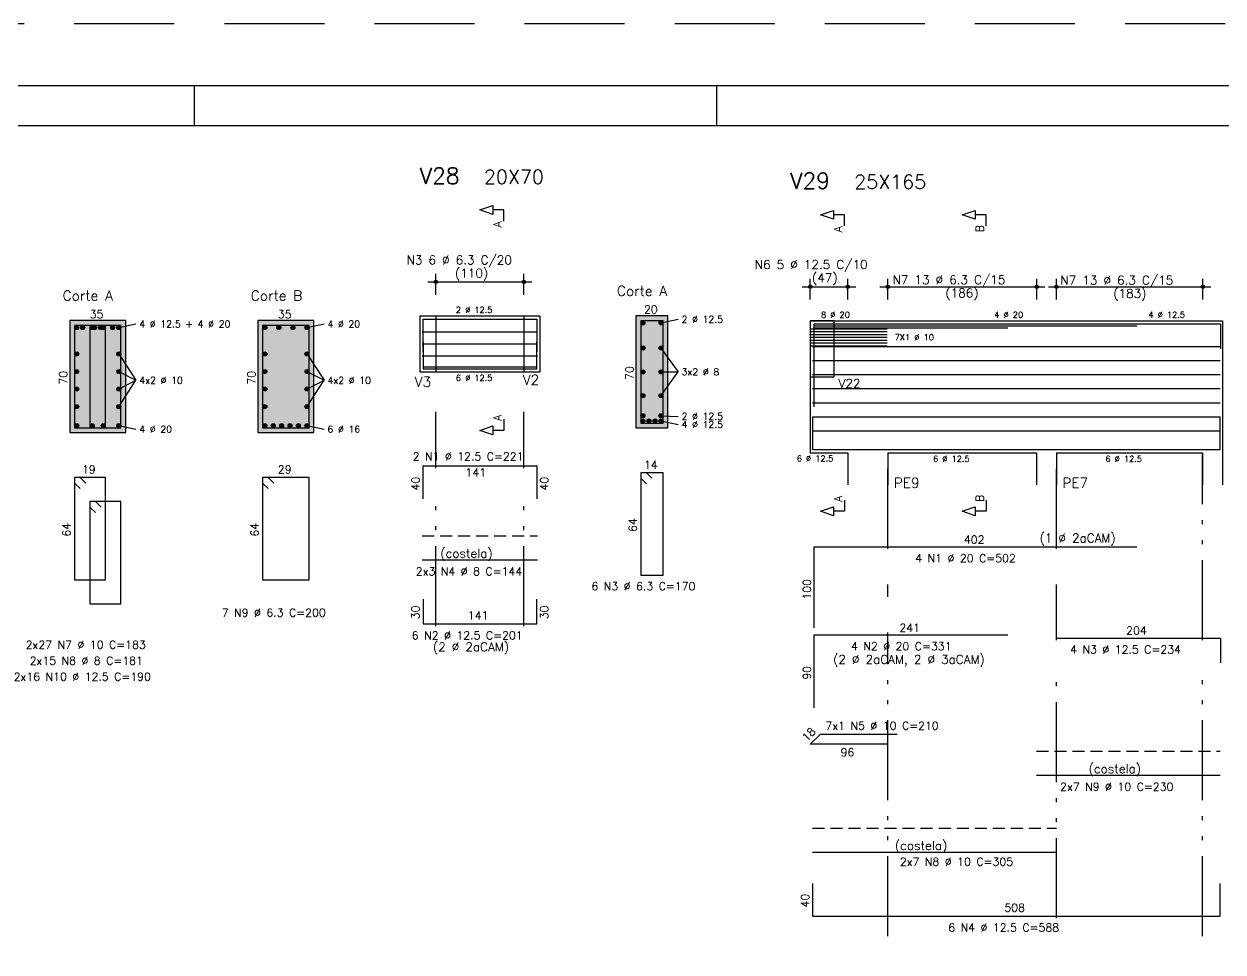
# Model space of a CAD drawing. Extents: x -1.9 to 86, y -1.2 to 61.3.
# Drawn here: x 29.79 to 59.75, y 38.11 to 61.31 of the extents above; entities that cross this region are included whole.
import ezdxf

# ---------------------------------------------------------------- set-up
doc = ezdxf.new("R2010")
doc.units = 0
doc.header["$MEASUREMENT"] = 0
for name, pattern in [('ESTILO_TQS_0001', [0.45, 0.3, -0.15]), ('ESTILO_TQS_0004', [3.3, 2, -0.4, 0.05, -0.4, 0.05, -0.4]), ('HIDDEN', [0.375, 0.25, -0.125])]:
    doc.linetypes.add(name, pattern=pattern)
doc.layers.get('0').update_dxf_attribs({"linetype": 'CONTINUOUS'})
doc.layers.get('Defpoints').update_dxf_attribs({"linetype": 'CONTINUOUS'})
for name, color, linetype in [('ARQ_FOLHA', 7, 'CONTINUOUS'), ('PENA_01', 1, 'CONTINUOUS'), ('PENA_02', 2, 'CONTINUOUS'), ('PENA_03', 3, 'CONTINUOUS'), ('PENA_04', 4, 'CONTINUOUS'), ('PENA_05', 5, 'CONTINUOUS'), ('PENA_06', 6, 'CONTINUOUS'), ('PENA_10', 253, 'CONTINUOUS')]:
    doc.layers.add(name, color=color, linetype=linetype)
doc.styles.get("Standard").update_dxf_attribs({"font": 'ROMANS.SHX'})

# ---------------------------------------------------------------- blocks, each defined once
blk = doc.blocks.new('FOLHA A1 - 841 X 594')
at = {"layer": 'ARQ_FOLHA', "color": 1}
for p, q in [((-500.5, 584), (-500.5, 594)), ((-370, 584), (-370, 594))]:
    blk.add_line(p, q, dxfattribs=at)
for points in [[(-841, 0), (0, 0), (0, 594), (-841, 594)], [(-816, 10), (-10, 10), (-10, 584), (-816, 584)]]:
    blk.add_lwpolyline(points, close=True, dxfattribs=at)
at = {"layer": 'Defpoints', "color": 8, "linetype": 'HIDDEN', "ltscale": 100}
blk.add_lwpolyline([(-860.5, 609.5), (-860.5, -15.5), (19.5, -15.5), (19.5, 609.5)], close=True, dxfattribs=at)
blk = doc.blocks.new('*U23')
blk.add_blockref('FOLHA A1 - 841 X 594', (0, 0))

msp = doc.modelspace()

# ---------------------------------------------------------------- linework, layer by layer
at = {"layer": 'PENA_01', "linetype": 'Continuous'}
for p, q in [((39.883, 54.86), (42.483, 54.86)), ((40.083, 54.54), (40.083, 55.06)), ((42.283, 54.54), (42.283, 55.06)), ((49.435, 54.417), (49.435, 54.937)), ((50.375, 54.417), (50.375, 54.937)), ((51.375, 54.417), (51.375, 54.937)), ((55.095, 54.417), (55.095, 54.937)), ((55.585, 54.417), (55.585, 54.937)), ((59.245, 54.417), (59.245, 54.937)), ((49.235, 54.737), (50.575, 54.737)), ((51.175, 54.737), (55.295, 54.737)), ((55.385, 54.737), (59.445, 54.737)), ((39.683, 54.01), (40.083, 54.01)), ((40.083, 54.01), (40.083, 52.61)), ((42.283, 54.01), (42.283, 52.61)), ((42.283, 54.01), (42.683, 54.01)), ((45.708, 53.835), (46.138, 53.925)), ((32.161, 53.717), (32.591, 53.807)), ((36.861, 53.717), (37.291, 53.807)), ((32.161, 53.059), (32.591, 52.4)), ((36.861, 53.059), (37.291, 52.4)), ((45.708, 53.206), (46.138, 52.61)), ((32.161, 52.619), (32.591, 52.4)), ((36.861, 52.619), (37.291, 52.4)), ((39.683, 52.61), (40.083, 52.61)), ((42.283, 52.61), (42.683, 52.61)), ((45.708, 52.015), (46.138, 52.61)), ((45.708, 52.61), (46.138, 52.61)), ((32.161, 51.74), (32.591, 52.4)), ((32.161, 52.18), (32.591, 52.4)), ((36.861, 51.74), (37.291, 52.4)), ((36.861, 52.18), (37.291, 52.4)), ((32.161, 51.267), (32.591, 51.177)), ((36.861, 51.267), (37.291, 51.177)), ((45.708, 51.515), (46.138, 51.499)), ((45.708, 51.385), (46.138, 51.295))]:
    msp.add_line(p, q, dxfattribs=at)
at = {"layer": 'PENA_01', "linetype": 'ESTILO_TQS_0004'}
for p, q in [((40.083, 50.207), (40.083, 51.61)), ((42.283, 50.207), (42.283, 51.61)), ((51.375, 48.184), (51.375, 50.537)), ((55.585, 48.184), (55.585, 50.537)), ((59.235, 45.904), (59.235, 50.537)), ((40.083, 46.257), (40.083, 49.323)), ((42.283, 46.257), (42.283, 49.323)), ((51.375, 46.984), (51.375, 47.3)), ((55.585, 45.904), (55.585, 47.3)), ((51.375, 38.507), (51.375, 46.1)), ((55.585, 38.954), (55.585, 45.02)), ((59.235, 38.507), (59.235, 45.02))]:
    msp.add_line(p, q, dxfattribs=at)
at = {"layer": 'PENA_01', "linetype": 'Continuous'}
msp.add_lwpolyline([(49.435, 53.887), (49.435, 52.487), (50.035, 52.487), (50.035, 53.887), (49.435, 53.887)], dxfattribs=at)
at = {"layer": 'PENA_02', "linetype": 'Continuous'}
for centre, radius in [((40.083, 54.86), 0.0416), ((40.083, 54.86), 0.0208), ((42.283, 54.86), 0.0416), ((42.283, 54.86), 0.0208), ((49.435, 54.737), 0.0416), ((49.435, 54.737), 0.0208), ((50.375, 54.737), 0.0416), ((50.375, 54.737), 0.0208), ((51.375, 54.737), 0.0416), ((51.375, 54.737), 0.0208), ((55.095, 54.737), 0.0416), ((55.095, 54.737), 0.0208), ((55.585, 54.737), 0.0416), ((55.585, 54.737), 0.0208), ((59.245, 54.737), 0.0416), ((59.245, 54.737), 0.0208)]:
    msp.add_circle(centre, radius, dxfattribs=at)
at = {"layer": 'PENA_03', "linetype": 'Continuous'}
for p, q in [((39.683, 54.01), (39.683, 52.61)), ((39.683, 54.01), (39.683, 52.61)), ((39.683, 54.01), (39.683, 52.61)), ((39.683, 54.01), (40.083, 54.01)), ((40.083, 54.01), (42.283, 54.01)), ((40.083, 54.01), (40.083, 52.61)), ((42.283, 54.01), (42.283, 52.61)), ((42.283, 54.01), (42.283, 52.61)), ((42.283, 54.01), (42.683, 54.01)), ((42.683, 54.01), (42.683, 52.61)), ((42.683, 54.01), (42.683, 52.61)), ((45.883, 54.01), (45.083, 54.01)), ((45.083, 54.01), (45.083, 51.21)), ((45.883, 51.21), (45.883, 54.01)), ((32.336, 53.892), (30.936, 53.892)), ((30.936, 53.892), (30.936, 51.092)), ((32.336, 51.092), (32.336, 53.892)), ((37.036, 53.892), (35.636, 53.892)), ((35.636, 53.892), (35.636, 51.092)), ((37.036, 51.092), (37.036, 53.892)), ((49.435, 53.887), (49.435, 50.587)), ((49.435, 53.887), (50.375, 53.887)), ((50.375, 53.887), (51.375, 53.887)), ((51.375, 53.887), (55.085, 53.887)), ((55.085, 53.887), (55.585, 53.887)), ((55.585, 53.887), (59.235, 53.887)), ((59.235, 53.887), (59.735, 53.887)), ((59.735, 53.887), (59.735, 50.587)), ((39.683, 52.61), (40.083, 52.61)), ((40.083, 52.61), (42.283, 52.61)), ((42.283, 52.61), (42.683, 52.61)), ((30.936, 51.092), (32.336, 51.092)), ((35.636, 51.092), (37.036, 51.092)), ((45.083, 51.21), (45.883, 51.21)), ((49.435, 50.587), (50.375, 50.587)), ((50.375, 50.587), (50.375, 49.787)), ((51.375, 50.587), (55.085, 50.587)), ((51.375, 50.587), (51.375, 49.787)), ((55.085, 50.587), (55.085, 49.787)), ((55.585, 50.587), (59.235, 50.587)), ((55.585, 50.587), (55.585, 49.787)), ((59.235, 50.587), (59.235, 49.787)), ((59.735, 50.587), (59.735, 49.787))]:
    msp.add_line(p, q, dxfattribs=at)
for points in [[(41.783, 56.38), (41.783, 56.657), (41.506, 56.657), (41.506, 56.546), (41.183, 56.657), (41.506, 56.768), (41.506, 56.657)], [(50.295, 56.257), (50.295, 56.534), (50.018, 56.534), (50.018, 56.423), (49.695, 56.534), (50.018, 56.645), (50.018, 56.534)], [(53.83, 56.257), (53.83, 56.534), (53.553, 56.534), (53.553, 56.423), (53.23, 56.534), (53.553, 56.645), (53.553, 56.534)], [(41.783, 51.425), (41.783, 51.148), (41.506, 51.148), (41.506, 51.037), (41.183, 51.148), (41.506, 51.259), (41.506, 51.148)], [(50.295, 49.402), (50.295, 49.125), (50.018, 49.125), (50.018, 49.014), (49.695, 49.125), (50.018, 49.236), (50.018, 49.125)], [(53.83, 49.402), (53.83, 49.125), (53.553, 49.125), (53.553, 49.014), (53.23, 49.125), (53.553, 49.236), (53.553, 49.125)]]:
    msp.add_lwpolyline(points, dxfattribs=at)
for centre in [(31.111, 53.717), (31.261, 53.717), (31.498, 53.717), (31.561, 53.717), (31.711, 53.717), (31.775, 53.717), (32.011, 53.717), (32.161, 53.717), (35.811, 53.717), (36.161, 53.717), (36.511, 53.717), (36.861, 53.717), (45.258, 53.835), (45.708, 53.835), (31.111, 53.059), (32.161, 53.059), (35.811, 53.059), (36.861, 53.059), (45.258, 53.206), (45.708, 53.206), (31.111, 52.619), (32.161, 52.619), (35.811, 52.619), (36.861, 52.619), (45.258, 52.61), (45.708, 52.61), (31.111, 52.18), (32.161, 52.18), (35.811, 52.18), (36.861, 52.18), (45.258, 52.015), (45.708, 52.015), (31.111, 51.74), (32.161, 51.74), (35.811, 51.74), (36.861, 51.74), (45.258, 51.515), (45.708, 51.515), (31.111, 51.267), (31.498, 51.267), (31.775, 51.267), (32.161, 51.267), (35.811, 51.267), (36.021, 51.267), (36.231, 51.267), (36.441, 51.267), (36.651, 51.267), (36.861, 51.267), (45.258, 51.385), (45.408, 51.385), (45.558, 51.385), (45.708, 51.385)]:
    msp.add_circle(centre, 0.05, dxfattribs=at)
for points in [[(31.161, 53.717), (31.086, 53.76), (31.064, 53.734)], [(31.161, 53.717), (31.064, 53.734), (31.064, 53.7)], [(31.161, 53.717), (31.064, 53.7), (31.086, 53.673)], [(31.161, 53.717), (31.12, 53.766), (31.086, 53.76)], [(31.161, 53.717), (31.086, 53.673), (31.12, 53.667)], [(31.161, 53.717), (31.15, 53.749), (31.12, 53.766)], [(31.161, 53.717), (31.12, 53.667), (31.15, 53.685)], [(31.161, 53.717), (31.15, 53.685), (31.161, 53.717)], [(31.311, 53.717), (31.236, 53.76), (31.214, 53.734)], [(31.311, 53.717), (31.214, 53.734), (31.214, 53.7)], [(31.311, 53.717), (31.214, 53.7), (31.236, 53.673)], [(31.311, 53.717), (31.27, 53.766), (31.236, 53.76)], [(31.311, 53.717), (31.236, 53.673), (31.27, 53.667)], [(31.311, 53.717), (31.3, 53.749), (31.27, 53.766)], [(31.311, 53.717), (31.27, 53.667), (31.3, 53.685)], [(31.311, 53.717), (31.3, 53.685), (31.311, 53.717)], [(31.548, 53.717), (31.473, 53.76), (31.451, 53.734)], [(31.548, 53.717), (31.451, 53.734), (31.451, 53.7)], [(31.548, 53.717), (31.451, 53.7), (31.473, 53.673)], [(31.548, 53.717), (31.507, 53.766), (31.473, 53.76)], [(31.548, 53.717), (31.473, 53.673), (31.507, 53.667)], [(31.548, 53.717), (31.536, 53.749), (31.507, 53.766)], [(31.548, 53.717), (31.507, 53.667), (31.536, 53.685)], [(31.611, 53.717), (31.536, 53.76), (31.514, 53.734)], [(31.611, 53.717), (31.514, 53.734), (31.514, 53.7)], [(31.611, 53.717), (31.514, 53.7), (31.536, 53.673)], [(31.611, 53.717), (31.57, 53.766), (31.536, 53.76)], [(31.548, 53.717), (31.536, 53.685), (31.548, 53.717)], [(31.611, 53.717), (31.536, 53.673), (31.57, 53.667)], [(31.611, 53.717), (31.6, 53.749), (31.57, 53.766)], [(31.611, 53.717), (31.57, 53.667), (31.6, 53.685)], [(31.611, 53.717), (31.6, 53.685), (31.611, 53.717)], [(31.761, 53.717), (31.686, 53.76), (31.664, 53.734)], [(31.761, 53.717), (31.664, 53.734), (31.664, 53.7)], [(31.761, 53.717), (31.664, 53.7), (31.686, 53.673)], [(31.761, 53.717), (31.72, 53.766), (31.686, 53.76)], [(31.761, 53.717), (31.686, 53.673), (31.72, 53.667)], [(31.761, 53.717), (31.75, 53.749), (31.72, 53.766)], [(31.761, 53.717), (31.72, 53.667), (31.75, 53.685)], [(31.825, 53.717), (31.75, 53.76), (31.728, 53.734)], [(31.825, 53.717), (31.728, 53.734), (31.728, 53.7)], [(31.825, 53.717), (31.728, 53.7), (31.75, 53.673)], [(31.825, 53.717), (31.783, 53.766), (31.75, 53.76)], [(31.761, 53.717), (31.75, 53.685), (31.761, 53.717)], [(31.825, 53.717), (31.75, 53.673), (31.783, 53.667)], [(31.825, 53.717), (31.813, 53.749), (31.783, 53.766)], [(31.825, 53.717), (31.783, 53.667), (31.813, 53.685)], [(31.825, 53.717), (31.813, 53.685), (31.825, 53.717)], [(32.061, 53.717), (31.986, 53.76), (31.964, 53.734)], [(32.061, 53.717), (31.964, 53.734), (31.964, 53.7)], [(32.061, 53.717), (31.964, 53.7), (31.986, 53.673)], [(32.061, 53.717), (32.02, 53.766), (31.986, 53.76)], [(32.061, 53.717), (31.986, 53.673), (32.02, 53.667)], [(32.061, 53.717), (32.05, 53.749), (32.02, 53.766)], [(32.061, 53.717), (32.02, 53.667), (32.05, 53.685)], [(32.061, 53.717), (32.05, 53.685), (32.061, 53.717)], [(32.211, 53.717), (32.136, 53.76), (32.114, 53.734)], [(32.211, 53.717), (32.114, 53.734), (32.114, 53.7)], [(32.211, 53.717), (32.114, 53.7), (32.136, 53.673)], [(32.211, 53.717), (32.17, 53.766), (32.136, 53.76)], [(32.211, 53.717), (32.136, 53.673), (32.17, 53.667)], [(32.211, 53.717), (32.2, 53.749), (32.17, 53.766)], [(32.211, 53.717), (32.17, 53.667), (32.2, 53.685)], [(32.211, 53.717), (32.2, 53.685), (32.211, 53.717)], [(35.861, 53.717), (35.786, 53.76), (35.764, 53.734)], [(35.861, 53.717), (35.764, 53.734), (35.764, 53.7)], [(35.861, 53.717), (35.764, 53.7), (35.786, 53.673)], [(35.861, 53.717), (35.82, 53.766), (35.786, 53.76)], [(35.861, 53.717), (35.786, 53.673), (35.82, 53.667)], [(35.861, 53.717), (35.85, 53.749), (35.82, 53.766)], [(35.861, 53.717), (35.82, 53.667), (35.85, 53.685)], [(35.861, 53.717), (35.85, 53.685), (35.861, 53.717)], [(36.211, 53.717), (36.136, 53.76), (36.114, 53.734)], [(36.211, 53.717), (36.114, 53.734), (36.114, 53.7)], [(36.211, 53.717), (36.114, 53.7), (36.136, 53.673)], [(36.211, 53.717), (36.17, 53.766), (36.136, 53.76)], [(36.211, 53.717), (36.136, 53.673), (36.17, 53.667)], [(36.211, 53.717), (36.2, 53.749), (36.17, 53.766)], [(36.211, 53.717), (36.17, 53.667), (36.2, 53.685)], [(36.211, 53.717), (36.2, 53.685), (36.211, 53.717)], [(36.561, 53.717), (36.486, 53.76), (36.464, 53.734)], [(36.561, 53.717), (36.464, 53.734), (36.464, 53.7)], [(36.561, 53.717), (36.464, 53.7), (36.486, 53.673)], [(36.561, 53.717), (36.52, 53.766), (36.486, 53.76)], [(36.561, 53.717), (36.486, 53.673), (36.52, 53.667)], [(36.561, 53.717), (36.55, 53.749), (36.52, 53.766)], [(36.561, 53.717), (36.52, 53.667), (36.55, 53.685)], [(36.561, 53.717), (36.55, 53.685), (36.561, 53.717)], [(36.911, 53.717), (36.836, 53.76), (36.814, 53.734)], [(36.911, 53.717), (36.814, 53.734), (36.814, 53.7)], [(36.911, 53.717), (36.814, 53.7), (36.836, 53.673)], [(36.911, 53.717), (36.87, 53.766), (36.836, 53.76)], [(36.911, 53.717), (36.836, 53.673), (36.87, 53.667)], [(36.911, 53.717), (36.9, 53.749), (36.87, 53.766)], [(36.911, 53.717), (36.87, 53.667), (36.9, 53.685)], [(36.911, 53.717), (36.9, 53.685), (36.911, 53.717)], [(45.308, 53.835), (45.233, 53.878), (45.211, 53.852)], [(45.308, 53.835), (45.211, 53.852), (45.211, 53.818)], [(45.308, 53.835), (45.211, 53.818), (45.233, 53.792)], [(45.308, 53.835), (45.266, 53.884), (45.233, 53.878)], [(45.308, 53.835), (45.233, 53.792), (45.266, 53.786)], [(45.308, 53.835), (45.296, 53.867), (45.266, 53.884)], [(45.308, 53.835), (45.266, 53.786), (45.296, 53.803)], [(45.308, 53.835), (45.296, 53.803), (45.308, 53.835)], [(45.758, 53.835), (45.683, 53.878), (45.661, 53.852)], [(45.758, 53.835), (45.661, 53.852), (45.661, 53.818)], [(45.758, 53.835), (45.661, 53.818), (45.683, 53.792)], [(45.758, 53.835), (45.716, 53.884), (45.683, 53.878)], [(45.758, 53.835), (45.683, 53.792), (45.716, 53.786)], [(45.758, 53.835), (45.746, 53.867), (45.716, 53.884)], [(45.758, 53.835), (45.716, 53.786), (45.746, 53.803)], [(45.758, 53.835), (45.746, 53.803), (45.758, 53.835)], [(31.161, 53.059), (31.086, 53.102), (31.064, 53.076)], [(31.161, 53.059), (31.064, 53.076), (31.064, 53.042)], [(31.161, 53.059), (31.064, 53.042), (31.086, 53.016)], [(31.161, 53.059), (31.12, 53.108), (31.086, 53.102)], [(31.161, 53.059), (31.086, 53.016), (31.12, 53.01)], [(31.161, 53.059), (31.15, 53.091), (31.12, 53.108)], [(31.161, 53.059), (31.12, 53.01), (31.15, 53.027)], [(31.161, 53.059), (31.15, 53.027), (31.161, 53.059)], [(32.211, 53.059), (32.136, 53.102), (32.114, 53.076)], [(32.211, 53.059), (32.114, 53.076), (32.114, 53.042)], [(32.211, 53.059), (32.114, 53.042), (32.136, 53.016)], [(32.211, 53.059), (32.17, 53.108), (32.136, 53.102)], [(32.211, 53.059), (32.136, 53.016), (32.17, 53.01)], [(32.211, 53.059), (32.2, 53.091), (32.17, 53.108)], [(32.211, 53.059), (32.17, 53.01), (32.2, 53.027)], [(32.211, 53.059), (32.2, 53.027), (32.211, 53.059)], [(35.861, 53.059), (35.786, 53.102), (35.764, 53.076)], [(35.861, 53.059), (35.764, 53.076), (35.764, 53.042)], [(35.861, 53.059), (35.764, 53.042), (35.786, 53.016)], [(35.861, 53.059), (35.82, 53.108), (35.786, 53.102)], [(35.861, 53.059), (35.786, 53.016), (35.82, 53.01)], [(35.861, 53.059), (35.85, 53.091), (35.82, 53.108)], [(35.861, 53.059), (35.82, 53.01), (35.85, 53.027)], [(35.861, 53.059), (35.85, 53.027), (35.861, 53.059)], [(36.911, 53.059), (36.836, 53.102), (36.814, 53.076)], [(36.911, 53.059), (36.814, 53.076), (36.814, 53.042)], [(36.911, 53.059), (36.814, 53.042), (36.836, 53.016)], [(36.911, 53.059), (36.87, 53.108), (36.836, 53.102)], [(36.911, 53.059), (36.836, 53.016), (36.87, 53.01)], [(36.911, 53.059), (36.9, 53.091), (36.87, 53.108)], [(36.911, 53.059), (36.87, 53.01), (36.9, 53.027)], [(36.911, 53.059), (36.9, 53.027), (36.911, 53.059)], [(45.308, 53.206), (45.233, 53.249), (45.211, 53.223)], [(45.308, 53.206), (45.211, 53.223), (45.211, 53.188)], [(45.308, 53.206), (45.211, 53.188), (45.233, 53.162)], [(45.308, 53.206), (45.266, 53.255), (45.233, 53.249)], [(45.308, 53.206), (45.233, 53.162), (45.266, 53.156)], [(45.308, 53.206), (45.296, 53.238), (45.266, 53.255)], [(45.308, 53.206), (45.266, 53.156), (45.296, 53.173)], [(45.308, 53.206), (45.296, 53.173), (45.308, 53.206)], [(45.758, 53.206), (45.683, 53.249), (45.661, 53.223)], [(45.758, 53.206), (45.661, 53.223), (45.661, 53.188)], [(45.758, 53.206), (45.661, 53.188), (45.683, 53.162)], [(45.758, 53.206), (45.716, 53.255), (45.683, 53.249)], [(45.758, 53.206), (45.683, 53.162), (45.716, 53.156)], [(45.758, 53.206), (45.746, 53.238), (45.716, 53.255)], [(45.758, 53.206), (45.716, 53.156), (45.746, 53.173)], [(45.758, 53.206), (45.746, 53.173), (45.758, 53.206)], [(31.161, 52.619), (31.086, 52.663), (31.064, 52.637)], [(31.161, 52.619), (31.064, 52.637), (31.064, 52.602)], [(31.161, 52.619), (31.064, 52.602), (31.086, 52.576)], [(31.161, 52.619), (31.12, 52.669), (31.086, 52.663)], [(31.161, 52.619), (31.086, 52.576), (31.12, 52.57)], [(31.161, 52.619), (31.15, 52.652), (31.12, 52.669)], [(31.161, 52.619), (31.12, 52.57), (31.15, 52.587)], [(31.161, 52.619), (31.15, 52.587), (31.161, 52.619)], [(32.211, 52.619), (32.136, 52.663), (32.114, 52.637)], [(32.211, 52.619), (32.114, 52.637), (32.114, 52.602)], [(32.211, 52.619), (32.114, 52.602), (32.136, 52.576)], [(32.211, 52.619), (32.17, 52.669), (32.136, 52.663)], [(32.211, 52.619), (32.136, 52.576), (32.17, 52.57)], [(32.211, 52.619), (32.2, 52.652), (32.17, 52.669)], [(32.211, 52.619), (32.17, 52.57), (32.2, 52.587)], [(32.211, 52.619), (32.2, 52.587), (32.211, 52.619)], [(35.861, 52.619), (35.786, 52.663), (35.764, 52.637)], [(35.861, 52.619), (35.764, 52.637), (35.764, 52.602)], [(35.861, 52.619), (35.764, 52.602), (35.786, 52.576)], [(35.861, 52.619), (35.82, 52.669), (35.786, 52.663)], [(35.861, 52.619), (35.786, 52.576), (35.82, 52.57)], [(35.861, 52.619), (35.85, 52.652), (35.82, 52.669)], [(35.861, 52.619), (35.82, 52.57), (35.85, 52.587)], [(35.861, 52.619), (35.85, 52.587), (35.861, 52.619)], [(36.911, 52.619), (36.836, 52.663), (36.814, 52.637)], [(36.911, 52.619), (36.814, 52.637), (36.814, 52.602)], [(36.911, 52.619), (36.814, 52.602), (36.836, 52.576)], [(36.911, 52.619), (36.87, 52.669), (36.836, 52.663)], [(36.911, 52.619), (36.836, 52.576), (36.87, 52.57)], [(36.911, 52.619), (36.9, 52.652), (36.87, 52.669)], [(36.911, 52.619), (36.87, 52.57), (36.9, 52.587)], [(36.911, 52.619), (36.9, 52.587), (36.911, 52.619)], [(45.308, 52.61), (45.233, 52.653), (45.211, 52.627)], [(45.308, 52.61), (45.211, 52.627), (45.211, 52.593)], [(45.308, 52.61), (45.211, 52.593), (45.233, 52.567)], [(45.308, 52.61), (45.266, 52.659), (45.233, 52.653)], [(45.308, 52.61), (45.233, 52.567), (45.266, 52.561)], [(45.308, 52.61), (45.296, 52.642), (45.266, 52.659)], [(45.308, 52.61), (45.266, 52.561), (45.296, 52.578)], [(45.308, 52.61), (45.296, 52.578), (45.308, 52.61)], [(45.758, 52.61), (45.683, 52.653), (45.661, 52.627)], [(45.758, 52.61), (45.661, 52.627), (45.661, 52.593)], [(45.758, 52.61), (45.661, 52.593), (45.683, 52.567)], [(45.758, 52.61), (45.716, 52.659), (45.683, 52.653)], [(45.758, 52.61), (45.683, 52.567), (45.716, 52.561)], [(45.758, 52.61), (45.746, 52.642), (45.716, 52.659)], [(45.758, 52.61), (45.716, 52.561), (45.746, 52.578)], [(45.758, 52.61), (45.746, 52.578), (45.758, 52.61)], [(31.161, 52.18), (31.086, 52.223), (31.064, 52.197)], [(31.161, 52.18), (31.064, 52.197), (31.064, 52.163)], [(31.161, 52.18), (31.064, 52.163), (31.086, 52.137)], [(31.161, 52.18), (31.12, 52.229), (31.086, 52.223)], [(31.161, 52.18), (31.086, 52.137), (31.12, 52.131)], [(31.161, 52.18), (31.15, 52.212), (31.12, 52.229)], [(31.161, 52.18), (31.12, 52.131), (31.15, 52.148)], [(31.161, 52.18), (31.15, 52.148), (31.161, 52.18)], [(32.211, 52.18), (32.136, 52.223), (32.114, 52.197)], [(32.211, 52.18), (32.114, 52.197), (32.114, 52.163)], [(32.211, 52.18), (32.114, 52.163), (32.136, 52.137)], [(32.211, 52.18), (32.17, 52.229), (32.136, 52.223)], [(32.211, 52.18), (32.136, 52.137), (32.17, 52.131)], [(32.211, 52.18), (32.2, 52.212), (32.17, 52.229)], [(32.211, 52.18), (32.17, 52.131), (32.2, 52.148)], [(32.211, 52.18), (32.2, 52.148), (32.211, 52.18)], [(35.861, 52.18), (35.786, 52.223), (35.764, 52.197)], [(35.861, 52.18), (35.764, 52.197), (35.764, 52.163)], [(35.861, 52.18), (35.764, 52.163), (35.786, 52.137)], [(35.861, 52.18), (35.82, 52.229), (35.786, 52.223)], [(35.861, 52.18), (35.786, 52.137), (35.82, 52.131)], [(35.861, 52.18), (35.85, 52.212), (35.82, 52.229)], [(35.861, 52.18), (35.82, 52.131), (35.85, 52.148)], [(35.861, 52.18), (35.85, 52.148), (35.861, 52.18)], [(36.911, 52.18), (36.836, 52.223), (36.814, 52.197)], [(36.911, 52.18), (36.814, 52.197), (36.814, 52.163)], [(36.911, 52.18), (36.814, 52.163), (36.836, 52.137)], [(36.911, 52.18), (36.87, 52.229), (36.836, 52.223)], [(36.911, 52.18), (36.836, 52.137), (36.87, 52.131)], [(36.911, 52.18), (36.9, 52.212), (36.87, 52.229)], [(36.911, 52.18), (36.87, 52.131), (36.9, 52.148)], [(36.911, 52.18), (36.9, 52.148), (36.911, 52.18)], [(45.308, 52.015), (45.233, 52.058), (45.211, 52.032)], [(45.308, 52.015), (45.211, 52.032), (45.211, 51.998)], [(45.308, 52.015), (45.211, 51.998), (45.233, 51.971)], [(45.308, 52.015), (45.266, 52.064), (45.233, 52.058)], [(45.308, 52.015), (45.233, 51.971), (45.266, 51.965)], [(45.308, 52.015), (45.296, 52.047), (45.266, 52.064)], [(45.308, 52.015), (45.266, 51.965), (45.296, 51.983)], [(45.308, 52.015), (45.296, 51.983), (45.308, 52.015)], [(45.758, 52.015), (45.683, 52.058), (45.661, 52.032)], [(45.758, 52.015), (45.661, 52.032), (45.661, 51.998)], [(45.758, 52.015), (45.661, 51.998), (45.683, 51.971)], [(45.758, 52.015), (45.716, 52.064), (45.683, 52.058)], [(45.758, 52.015), (45.683, 51.971), (45.716, 51.965)], [(45.758, 52.015), (45.746, 52.047), (45.716, 52.064)], [(45.758, 52.015), (45.716, 51.965), (45.746, 51.983)], [(45.758, 52.015), (45.746, 51.983), (45.758, 52.015)], [(31.161, 51.74), (31.086, 51.784), (31.064, 51.758)], [(31.161, 51.74), (31.064, 51.758), (31.064, 51.723)], [(31.161, 51.74), (31.064, 51.723), (31.086, 51.697)], [(31.161, 51.74), (31.12, 51.79), (31.086, 51.784)], [(31.161, 51.74), (31.086, 51.697), (31.12, 51.691)], [(31.161, 51.74), (31.15, 51.773), (31.12, 51.79)], [(31.161, 51.74), (31.12, 51.691), (31.15, 51.708)], [(31.161, 51.74), (31.15, 51.708), (31.161, 51.74)], [(32.211, 51.74), (32.136, 51.784), (32.114, 51.758)], [(32.211, 51.74), (32.114, 51.758), (32.114, 51.723)], [(32.211, 51.74), (32.114, 51.723), (32.136, 51.697)], [(32.211, 51.74), (32.17, 51.79), (32.136, 51.784)], [(32.211, 51.74), (32.136, 51.697), (32.17, 51.691)], [(32.211, 51.74), (32.2, 51.773), (32.17, 51.79)], [(32.211, 51.74), (32.17, 51.691), (32.2, 51.708)], [(32.211, 51.74), (32.2, 51.708), (32.211, 51.74)], [(35.861, 51.74), (35.786, 51.784), (35.764, 51.758)], [(35.861, 51.74), (35.764, 51.758), (35.764, 51.723)], [(35.861, 51.74), (35.764, 51.723), (35.786, 51.697)], [(35.861, 51.74), (35.82, 51.79), (35.786, 51.784)], [(35.861, 51.74), (35.786, 51.697), (35.82, 51.691)], [(35.861, 51.74), (35.85, 51.773), (35.82, 51.79)], [(35.861, 51.74), (35.82, 51.691), (35.85, 51.708)], [(35.861, 51.74), (35.85, 51.708), (35.861, 51.74)], [(36.911, 51.74), (36.836, 51.784), (36.814, 51.758)], [(36.911, 51.74), (36.814, 51.758), (36.814, 51.723)], [(36.911, 51.74), (36.814, 51.723), (36.836, 51.697)], [(36.911, 51.74), (36.87, 51.79), (36.836, 51.784)], [(36.911, 51.74), (36.836, 51.697), (36.87, 51.691)], [(36.911, 51.74), (36.9, 51.773), (36.87, 51.79)], [(36.911, 51.74), (36.87, 51.691), (36.9, 51.708)], [(36.911, 51.74), (36.9, 51.708), (36.911, 51.74)], [(45.308, 51.515), (45.233, 51.558), (45.211, 51.532)], [(45.308, 51.515), (45.211, 51.532), (45.211, 51.498)], [(45.308, 51.515), (45.266, 51.564), (45.233, 51.558)], [(45.308, 51.515), (45.296, 51.547), (45.266, 51.564)], [(45.758, 51.515), (45.683, 51.558), (45.661, 51.532)], [(45.758, 51.515), (45.661, 51.532), (45.661, 51.498)], [(45.758, 51.515), (45.716, 51.564), (45.683, 51.558)], [(45.758, 51.515), (45.746, 51.547), (45.716, 51.564)], [(31.161, 51.267), (31.086, 51.31), (31.064, 51.284)], [(31.161, 51.267), (31.064, 51.284), (31.064, 51.25)], [(31.161, 51.267), (31.064, 51.25), (31.086, 51.223)], [(31.161, 51.267), (31.12, 51.316), (31.086, 51.31)], [(31.161, 51.267), (31.086, 51.223), (31.12, 51.217)], [(31.161, 51.267), (31.15, 51.299), (31.12, 51.316)], [(31.161, 51.267), (31.12, 51.217), (31.15, 51.235)], [(31.161, 51.267), (31.15, 51.235), (31.161, 51.267)], [(31.548, 51.267), (31.473, 51.31), (31.451, 51.284)], [(31.548, 51.267), (31.451, 51.284), (31.451, 51.25)], [(31.548, 51.267), (31.451, 51.25), (31.473, 51.223)], [(31.548, 51.267), (31.507, 51.316), (31.473, 51.31)], [(31.548, 51.267), (31.473, 51.223), (31.507, 51.217)], [(31.548, 51.267), (31.536, 51.299), (31.507, 51.316)], [(31.548, 51.267), (31.507, 51.217), (31.536, 51.235)], [(31.548, 51.267), (31.536, 51.235), (31.548, 51.267)], [(31.825, 51.267), (31.75, 51.31), (31.728, 51.284)], [(31.825, 51.267), (31.728, 51.284), (31.728, 51.25)], [(31.825, 51.267), (31.728, 51.25), (31.75, 51.223)], [(31.825, 51.267), (31.783, 51.316), (31.75, 51.31)], [(31.825, 51.267), (31.75, 51.223), (31.783, 51.217)], [(31.825, 51.267), (31.813, 51.299), (31.783, 51.316)], [(31.825, 51.267), (31.783, 51.217), (31.813, 51.235)], [(31.825, 51.267), (31.813, 51.235), (31.825, 51.267)], [(32.211, 51.267), (32.136, 51.31), (32.114, 51.284)], [(32.211, 51.267), (32.114, 51.284), (32.114, 51.25)], [(32.211, 51.267), (32.114, 51.25), (32.136, 51.223)], [(32.211, 51.267), (32.17, 51.316), (32.136, 51.31)], [(32.211, 51.267), (32.136, 51.223), (32.17, 51.217)], [(32.211, 51.267), (32.2, 51.299), (32.17, 51.316)], [(32.211, 51.267), (32.17, 51.217), (32.2, 51.235)], [(32.211, 51.267), (32.2, 51.235), (32.211, 51.267)], [(35.861, 51.267), (35.786, 51.31), (35.764, 51.284)], [(35.861, 51.267), (35.764, 51.284), (35.764, 51.25)], [(35.861, 51.267), (35.764, 51.25), (35.786, 51.223)], [(35.861, 51.267), (35.82, 51.316), (35.786, 51.31)], [(35.861, 51.267), (35.786, 51.223), (35.82, 51.217)], [(35.861, 51.267), (35.85, 51.299), (35.82, 51.316)], [(35.861, 51.267), (35.82, 51.217), (35.85, 51.235)], [(35.861, 51.267), (35.85, 51.235), (35.861, 51.267)], [(36.071, 51.267), (35.996, 51.31), (35.974, 51.284)], [(36.071, 51.267), (35.974, 51.284), (35.974, 51.25)], [(36.071, 51.267), (35.974, 51.25), (35.996, 51.223)], [(36.071, 51.267), (36.03, 51.316), (35.996, 51.31)], [(36.071, 51.267), (35.996, 51.223), (36.03, 51.217)], [(36.071, 51.267), (36.06, 51.299), (36.03, 51.316)], [(36.071, 51.267), (36.03, 51.217), (36.06, 51.235)], [(36.071, 51.267), (36.06, 51.235), (36.071, 51.267)], [(36.281, 51.267), (36.206, 51.31), (36.184, 51.284)], [(36.281, 51.267), (36.184, 51.284), (36.184, 51.25)], [(36.281, 51.267), (36.184, 51.25), (36.206, 51.223)], [(36.281, 51.267), (36.24, 51.316), (36.206, 51.31)], [(36.281, 51.267), (36.206, 51.223), (36.24, 51.217)], [(36.281, 51.267), (36.27, 51.299), (36.24, 51.316)], [(36.281, 51.267), (36.24, 51.217), (36.27, 51.235)], [(36.281, 51.267), (36.27, 51.235), (36.281, 51.267)], [(36.491, 51.267), (36.416, 51.31), (36.394, 51.284)], [(36.491, 51.267), (36.394, 51.284), (36.394, 51.25)], [(36.491, 51.267), (36.394, 51.25), (36.416, 51.223)], [(36.491, 51.267), (36.45, 51.316), (36.416, 51.31)], [(36.491, 51.267), (36.416, 51.223), (36.45, 51.217)], [(36.491, 51.267), (36.48, 51.299), (36.45, 51.316)], [(36.491, 51.267), (36.45, 51.217), (36.48, 51.235)], [(36.491, 51.267), (36.48, 51.235), (36.491, 51.267)], [(36.701, 51.267), (36.626, 51.31), (36.604, 51.284)], [(36.701, 51.267), (36.604, 51.284), (36.604, 51.25)], [(36.701, 51.267), (36.604, 51.25), (36.626, 51.223)], [(36.701, 51.267), (36.66, 51.316), (36.626, 51.31)], [(36.701, 51.267), (36.626, 51.223), (36.66, 51.217)], [(36.701, 51.267), (36.69, 51.299), (36.66, 51.316)], [(36.701, 51.267), (36.66, 51.217), (36.69, 51.235)], [(36.701, 51.267), (36.69, 51.235), (36.701, 51.267)], [(36.911, 51.267), (36.836, 51.31), (36.814, 51.284)], [(36.911, 51.267), (36.814, 51.284), (36.814, 51.25)], [(36.911, 51.267), (36.814, 51.25), (36.836, 51.223)], [(36.911, 51.267), (36.87, 51.316), (36.836, 51.31)], [(36.911, 51.267), (36.836, 51.223), (36.87, 51.217)], [(36.911, 51.267), (36.9, 51.299), (36.87, 51.316)], [(36.911, 51.267), (36.87, 51.217), (36.9, 51.235)], [(36.911, 51.267), (36.9, 51.235), (36.911, 51.267)], [(45.308, 51.515), (45.211, 51.498), (45.233, 51.472)], [(45.308, 51.385), (45.233, 51.428), (45.211, 51.402)], [(45.308, 51.385), (45.211, 51.402), (45.211, 51.368)], [(45.308, 51.385), (45.211, 51.368), (45.233, 51.342)], [(45.308, 51.515), (45.233, 51.472), (45.266, 51.466)], [(45.308, 51.385), (45.266, 51.434), (45.233, 51.428)], [(45.308, 51.385), (45.233, 51.342), (45.266, 51.336)], [(45.308, 51.515), (45.266, 51.466), (45.296, 51.483)], [(45.308, 51.385), (45.296, 51.417), (45.266, 51.434)], [(45.308, 51.385), (45.266, 51.336), (45.296, 51.353)], [(45.308, 51.515), (45.296, 51.483), (45.308, 51.515)], [(45.308, 51.385), (45.296, 51.353), (45.308, 51.385)], [(45.458, 51.385), (45.383, 51.428), (45.361, 51.402)], [(45.458, 51.385), (45.361, 51.402), (45.361, 51.368)], [(45.458, 51.385), (45.361, 51.368), (45.383, 51.342)], [(45.458, 51.385), (45.416, 51.434), (45.383, 51.428)], [(45.458, 51.385), (45.383, 51.342), (45.416, 51.336)], [(45.458, 51.385), (45.446, 51.417), (45.416, 51.434)], [(45.458, 51.385), (45.416, 51.336), (45.446, 51.353)], [(45.458, 51.385), (45.446, 51.353), (45.458, 51.385)], [(45.608, 51.385), (45.533, 51.428), (45.511, 51.402)], [(45.608, 51.385), (45.511, 51.402), (45.511, 51.368)], [(45.608, 51.385), (45.511, 51.368), (45.533, 51.342)], [(45.608, 51.385), (45.566, 51.434), (45.533, 51.428)], [(45.608, 51.385), (45.533, 51.342), (45.566, 51.336)], [(45.608, 51.385), (45.596, 51.417), (45.566, 51.434)], [(45.608, 51.385), (45.566, 51.336), (45.596, 51.353)], [(45.608, 51.385), (45.596, 51.353), (45.608, 51.385)], [(45.758, 51.515), (45.661, 51.498), (45.683, 51.472)], [(45.758, 51.385), (45.683, 51.428), (45.661, 51.402)], [(45.758, 51.385), (45.661, 51.402), (45.661, 51.368)], [(45.758, 51.385), (45.661, 51.368), (45.683, 51.342)], [(45.758, 51.515), (45.683, 51.472), (45.716, 51.466)], [(45.758, 51.385), (45.716, 51.434), (45.683, 51.428)], [(45.758, 51.385), (45.683, 51.342), (45.716, 51.336)], [(45.758, 51.515), (45.716, 51.466), (45.746, 51.483)], [(45.758, 51.385), (45.746, 51.417), (45.716, 51.434)], [(45.758, 51.385), (45.716, 51.336), (45.746, 51.353)], [(45.758, 51.515), (45.746, 51.483), (45.758, 51.515)], [(45.758, 51.385), (45.746, 51.353), (45.758, 51.385)]]:
    msp.add_solid(points, dxfattribs=at)
at = {"layer": 'PENA_04', "linetype": 'Continuous'}
for p, q in [((39.765, 53.11), (39.765, 53.93)), ((39.765, 53.93), (42.605, 53.93)), ((42.605, 53.93), (42.605, 53.11)), ((51.355, 53.677), (49.435, 53.677)), ((49.535, 51.787), (49.535, 53.807)), ((49.535, 53.807), (57.595, 53.807)), ((49.535, 51.737), (49.535, 53.757)), ((49.535, 53.757), (57.595, 53.757)), ((49.535, 51.937), (49.535, 53.757)), ((49.535, 53.757), (54.375, 53.757)), ((49.535, 51.887), (49.535, 53.707)), ((49.535, 53.707), (54.375, 53.707)), ((55.585, 53.807), (59.685, 53.807)), ((59.685, 53.807), (59.685, 53.187)), ((39.743, 53.608), (42.623, 53.608)), ((39.763, 53.36), (39.763, 52.74)), ((42.603, 52.74), (42.603, 53.36)), ((51.355, 53.607), (49.435, 53.607)), ((51.355, 53.537), (49.435, 53.537)), ((51.355, 53.467), (49.435, 53.467)), ((51.355, 53.397), (49.435, 53.397)), ((51.355, 53.327), (49.435, 53.327)), ((39.743, 53.31), (42.623, 53.31)), ((39.763, 53.31), (39.763, 52.69)), ((42.603, 52.69), (42.603, 53.31)), ((51.355, 53.257), (49.435, 53.257)), ((49.495, 53.247), (55.585, 53.247)), ((55.085, 53.247), (59.675, 53.247)), ((39.743, 53.012), (42.623, 53.012)), ((39.763, 52.74), (42.603, 52.74)), ((49.495, 52.895), (55.585, 52.895)), ((55.085, 52.895), (59.675, 52.895)), ((39.763, 52.69), (42.603, 52.69)), ((49.495, 52.543), (55.585, 52.543)), ((55.085, 52.543), (59.675, 52.543)), ((49.495, 52.191), (55.585, 52.191)), ((55.085, 52.191), (59.675, 52.191)), ((49.495, 51.839), (55.585, 51.839)), ((55.085, 51.839), (59.675, 51.839)), ((49.495, 51.487), (49.495, 50.667)), ((49.495, 51.487), (55.585, 51.487)), ((55.085, 51.487), (59.675, 51.487)), ((59.675, 50.667), (59.675, 51.487)), ((49.495, 51.135), (55.585, 51.135)), ((55.085, 51.135), (59.675, 51.135)), ((49.495, 50.667), (59.675, 50.667))]:
    msp.add_line(p, q, dxfattribs=at)
for points in [[(31.056, 53.772), (31.056, 51.212), (31.83, 51.212), (31.83, 53.772), (31.056, 53.772)], [(31.443, 53.772), (31.443, 51.212), (32.216, 51.212), (32.216, 53.772), (31.443, 53.772)], [(35.756, 53.772), (35.756, 51.212), (36.916, 51.212), (36.916, 53.772), (35.756, 53.772)], [(45.203, 53.89), (45.203, 51.33), (45.763, 51.33), (45.763, 53.89), (45.203, 53.89)]]:
    msp.add_lwpolyline(points, dxfattribs=at)
at = {"layer": 'PENA_05', "linetype": 'Continuous'}
for p, q in [((39.765, 49.44), (39.765, 50.26)), ((39.765, 50.26), (42.605, 50.26)), ((42.605, 50.26), (42.605, 49.44)), ((45.343, 50.09), (45.203, 50.09)), ((45.203, 50.09), (45.203, 47.53)), ((45.763, 50.09), (45.203, 50.09)), ((45.203, 50.09), (45.203, 49.95)), ((45.483, 49.95), (45.343, 50.09)), ((45.763, 47.53), (45.763, 50.09)), ((31.196, 49.972), (31.056, 49.972)), ((31.056, 49.972), (31.056, 47.412)), ((31.83, 49.972), (31.056, 49.972)), ((31.056, 49.972), (31.056, 49.832)), ((31.056, 49.832), (31.196, 49.692)), ((31.336, 49.832), (31.196, 49.972)), ((31.83, 47.412), (31.83, 49.972)), ((35.896, 49.972), (35.756, 49.972)), ((35.756, 49.972), (35.756, 47.412)), ((36.916, 49.972), (35.756, 49.972)), ((35.756, 49.972), (35.756, 49.832)), ((35.756, 49.832), (35.896, 49.692)), ((36.036, 49.832), (35.896, 49.972)), ((36.916, 47.412), (36.916, 49.972)), ((45.203, 49.95), (45.343, 49.81)), ((31.583, 49.372), (31.443, 49.372)), ((31.443, 49.372), (31.443, 46.812)), ((32.216, 49.372), (31.443, 49.372)), ((31.443, 49.372), (31.443, 49.232)), ((31.443, 49.232), (31.583, 49.092)), ((31.723, 49.232), (31.583, 49.372)), ((32.216, 46.812), (32.216, 49.372)), ((49.535, 46.217), (49.535, 48.237)), ((49.535, 48.237), (57.595, 48.237)), ((39.743, 47.91), (42.623, 47.91)), ((31.056, 47.412), (31.83, 47.412)), ((35.756, 47.412), (36.916, 47.412)), ((45.203, 47.53), (45.763, 47.53)), ((31.443, 46.812), (32.216, 46.812)), ((39.763, 46.93), (39.763, 46.31)), ((42.603, 46.31), (42.603, 46.93)), ((39.763, 46.31), (42.603, 46.31)), ((49.535, 44.217), (49.535, 46.037)), ((49.535, 46.037), (54.375, 46.037)), ((55.585, 45.957), (59.685, 45.957)), ((59.685, 45.957), (59.685, 45.337)), ((49.435, 43.302), (49.69, 43.557)), ((49.69, 43.557), (51.61, 43.557)), ((51.355, 43.302), (49.435, 43.302)), ((55.085, 42.527), (59.675, 42.527)), ((49.495, 40.607), (55.585, 40.607)), ((49.495, 39.827), (49.495, 39.007)), ((59.675, 39.007), (59.675, 39.827)), ((49.495, 39.007), (59.675, 39.007))]:
    msp.add_line(p, q, dxfattribs=at)
at = {"layer": 'PENA_06', "linetype": 'ESTILO_TQS_0001'}
for p, q in [((39.743, 48.51), (42.623, 48.51)), ((55.085, 43.127), (59.675, 43.127)), ((49.495, 41.207), (55.585, 41.207))]:
    msp.add_line(p, q, dxfattribs=at)
at = {"layer": 'PENA_10', "linetype": 'Continuous'}
for points in [[(45.883, 51.21), (45.883, 54.01), (45.083, 54.01)], [(45.883, 51.21), (45.083, 54.01), (45.083, 51.21)], [(32.336, 51.092), (32.336, 53.892), (30.936, 53.892)], [(32.336, 51.092), (30.936, 53.892), (30.936, 51.092)], [(37.036, 51.092), (37.036, 53.892), (35.636, 53.892)], [(37.036, 51.092), (35.636, 53.892), (35.636, 51.092)], [(32.336, 51.092), (30.936, 51.092), (32.336, 51.092)], [(37.036, 51.092), (35.636, 51.092), (37.036, 51.092)], [(45.883, 51.21), (45.083, 51.21), (45.883, 51.21)]]:
    msp.add_solid(points, dxfattribs=at)

# ---------------------------------------------------------------- block references
at = {"xscale": 0.09999999999999938, "yscale": 0.09999999999999938, "zscale": 0.09999999999999938}
msp.add_blockref('*U23', (84.1, 0.356), dxfattribs=at)

# ---------------------------------------------------------------- texts
at = {"layer": 'PENA_01', "linetype": 'Continuous'}
for s, p in [('20X70', (41.283, 57.31)), ('25X165', (50.535, 57.187))]:
    msp.add_text(s, height=0.35, dxfattribs=at).set_placement(p)
at = {"layer": 'PENA_02', "linetype": 'Continuous'}
for s, p in [('V3', (39.557, 52.235)), ('V2', (42.258, 52.286)), ('PE9', (51.525, 49.712)), ('PE7', (55.735, 49.712))]:
    msp.add_text(s, height=0.25, dxfattribs=at).set_placement(p)
at = {"layer": 'PENA_02', "linetype": 'ESTILO_TQS_0004'}
for p in [(40.193, 47.965), (56.39, 42.582), (51.55, 40.662)]:
    msp.add_text('(costela)', height=0.22, dxfattribs=at).set_placement(p)
at = {"layer": 'PENA_03', "linetype": 'Continuous'}
for s, rotation, p in [('A', 90, (41.723, 56.22)), ('A', 90, (50.235, 56.097)), ('B', 90, (53.77, 56.097)), ('70', 90, (45.023, 52.41)), ('70', 90, (30.876, 52.292)), ('70', 90, (35.576, 52.292)), ('A', 90, (41.723, 51.385)), ('40', 90, (39.678, 49.644)), ('40', 90, (42.893, 49.644)), ('A', 90, (50.235, 49.362)), ('B', 90, (53.77, 49.362)), ('64', 90, (45.103, 48.61)), ('64', 90, (30.956, 48.492)), ('64', 90, (35.656, 48.492)), ('100', 90, (49.455, 46.917)), ('30', 90, (39.675, 46.426)), ('30', 90, (42.89, 46.426)), ('90', 90, (49.455, 44.917)), ('18', 45, (49.35, 43.359)), ('40', 90, (49.407, 39.223))]:
    msp.add_text(s, height=0.2, rotation=rotation, dxfattribs=at).set_placement(p)
for s, height, p in [('N3 6 %%c 6.3 C/20', 0.22, (39.352, 55.297)), ('N6 5 %%c 12.5 C/10', 0.22, (48.051, 55.182)), ('(110)', 0.22, (40.562, 54.967)), ('(47)', 0.22, (49.481, 54.852)), ('N7 13 %%c 6.3 C/15', 0.22, (51.493, 54.802)), ('N7 13 %%c 6.3 C/15', 0.22, (55.687, 54.79)), ('Corte A', 0.25, (30.761, 54.392)), ('Corte B', 0.25, (35.461, 54.392)), ('Corte A', 0.25, (44.608, 54.51)), ('(186)', 0.22, (52.813, 54.472)), ('(183)', 0.22, (57.007, 54.46)), ('2 %%c 12.5', 0.15, (40.583, 54.085)), ('20', 0.2, (45.283, 54.07)), ('35', 0.2, (31.436, 53.952)), ('35', 0.2, (36.136, 53.952)), ('2 %%c 12.5', 0.17, (46.223, 53.84)), ('8 %%c 20', 0.15, (49.705, 53.962)), ('4 %%c 20', 0.15, (54.035, 53.962)), ('4 %%c 12.5', 0.15, (57.885, 53.962)), ('4 %%c 12.5 + 4 %%c 20', 0.17, (32.676, 53.722)), ('4 %%c 20', 0.17, (37.376, 53.722)), (' 7X1 %%c 10', 0.15, (51.444, 53.4)), ('4x2 %%c 10', 0.17, (32.676, 52.315)), ('4x2 %%c 10', 0.17, (37.376, 52.315)), ('6 %%c 12.5', 0.15, (40.583, 52.385)), ('3x2 %%c 8', 0.17, (46.223, 52.525)), ('V22', 0.22, (50.145, 52.212)), ('2 %%c 12.5', 0.17, (46.223, 51.414)), ('4 %%c 20', 0.17, (32.676, 51.092)), ('6 %%c 16', 0.17, (37.376, 51.092)), ('4 %%c 12.5', 0.17, (46.223, 51.21)), ('2 N1 %%c 12.5 C=221', 0.2, (39.505, 50.397)), ('14', 0.2, (45.283, 50.19)), ('6 %%c 12.5', 0.15, (49.1, 50.372)), ('6 %%c 12.5', 0.15, (52.505, 50.362)), ('6 %%c 12.5', 0.15, (56.81, 50.362)), ('19', 0.2, (31.243, 50.072)), ('29', 0.2, (36.136, 50.072)), ('141', 0.2, (40.825, 49.995)), ('(1 %%c 2aCAM)', 0.22, (55.165, 48.347)), ('402', 0.2, (53.275, 48.317)), ('4 N1 %%c 20 C=502', 0.2, (52.06, 47.852)), ('2x3 N4 %%c 8 C=144', 0.2, (39.583, 47.525)), ('6 N3 %%c 6.3 C=170', 0.2, (43.97, 47.153)), ('7 N9 %%c 6.3 C=200', 0.2, (34.736, 46.492)), ('141', 0.2, (40.883, 46.423)), ('241', 0.2, (51.665, 46.117)), ('204', 0.2, (57.329, 46.044)), ('2x27 N7 %%c 10 C=183', 0.2, (29.836, 45.692)), ('6 N2 %%c 12.5 C=201', 0.2, (39.483, 45.925)), ('(2 %%c 2aCAM)', 0.22, (40.01, 45.626)), ('4 N2 %%c 20 C=331', 0.2, (50.455, 45.652)), ('(2 %%c 2aCAM, 2 %%c 3aCAM)', 0.22, (50.008, 45.314)), ('4 N3 %%c 12.5 C=234', 0.2, (55.93, 45.572)), ('2x15 N8 %%c 8 C=181', 0.2, (29.936, 45.292)), ('2x16 N10 %%c 12.5 C=190', 0.2, (29.536, 44.892)), ('7x1 N5 %%c 10 C=210', 0.2, (49.817, 43.667)), ('96', 0.2, (50.195, 43.002)), ('2x7 N9 %%c 10 C=230', 0.2, (55.68, 42.142)), ('2x7 N8 %%c 10 C=305', 0.2, (51.676, 40.268)), ('508', 0.2, (54.285, 39.119)), ('6 N4 %%c 12.5 C=588', 0.2, (52.885, 38.622))]:
    msp.add_text(s, height=height, dxfattribs=at).set_placement(p)
at = {"layer": 'PENA_06', "linetype": 'Continuous'}
for s, p in [('V28', (39.683, 57.31)), ('V29', (48.935, 57.187))]:
    msp.add_text(s, height=0.4, dxfattribs=at).set_placement(p)

doc.saveas('drawing.dxf')
